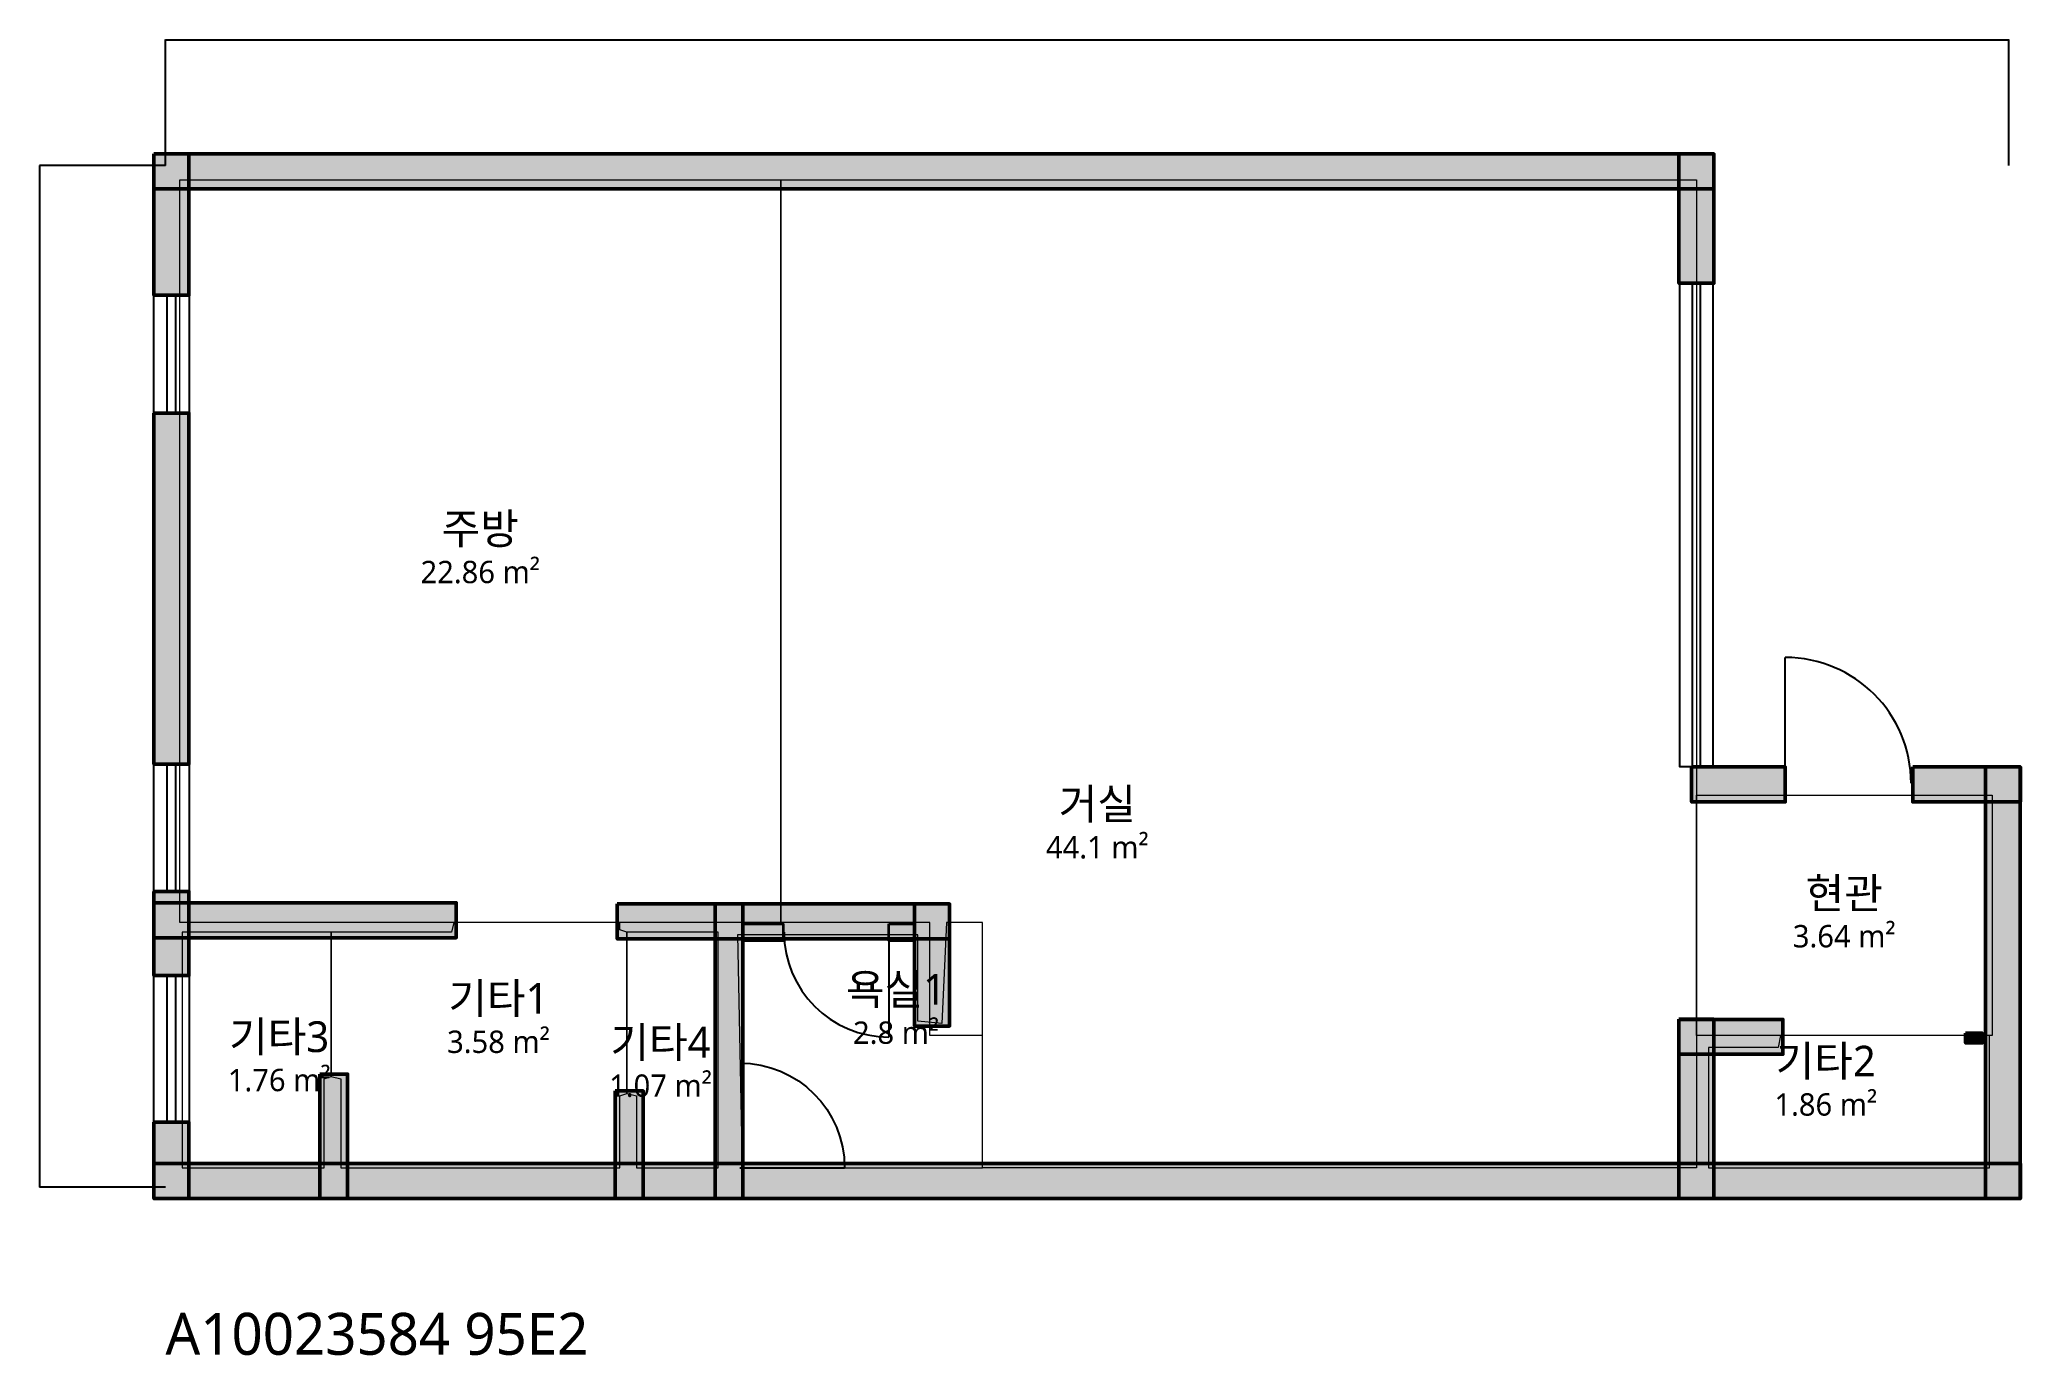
# Model space of a CAD drawing. Header units: millimetres. Extents: x -900 to 13276, y -1204 to 8211.
import ezdxf

# ---------------------------------------------------------------- set-up
doc = ezdxf.new("R2010")
doc.units = ezdxf.units.MM
for name, color, linetype, lineweight in [('A-ANNO-DIMS', 3, 'Continuous', 13), ('A-AREA', 9, 'Continuous', 13), ('A-AREA-IDEN', 7, 'Continuous', 18), ('A-DOOR', 4, 'Continuous', 25), ('A-GLAZ', 5, 'Continuous', 25), ('A-WALL-EXTR', 7, 'Continuous', 50), ('A-WALL-PATT', 8, 'Continuous', 9), ('A-WALL-PRTN', 8, 'Continuous', 35), ('A-WALL-STRC', 7, 'Continuous', 50)]:
    doc.layers.add(name, color=color, linetype=linetype, lineweight=lineweight)
doc.styles.add('OpenSansCondensed-Light', font='OpenSansCondensed-Light.ttf')
doc.styles.get("Standard").update_dxf_attribs({"font": 'malgun.ttf'})
doc.dimstyles.new('EZDXF', dxfattribs={"dimtxt": 0.25, "dimasz": 0.175, "dimexe": 0.375, "dimexo": 0.125, "dimgap": 0.1, "dimtad": 1, "dimlfac": 100, "dimzin": 12, "dimdsep": 46, "dimtxsty": 'OpenSansCondensed-Light', "dimblk": 'ARCHTICK', "dimcen": 2.5, "dimazin": 3, "dimtfac": 0.5, "dimtmove": 2, "dimatfit": 3})

# ---------------------------------------------------------------- blocks, each defined once
blk = doc.blocks.new('JJ-DOOR-SWING')
blk.add_line((0, 0), (0, 1000))
blk.add_arc((0, 0), 1000, 0, 90)
blk = doc.blocks.new('JJ-WIN-DOUBLE')
for p, q in [((0, 120), (1000, 120)), ((0, -120), (1000, -120))]:
    blk.add_line(p, q)
blk.add_lwpolyline([(0, -500), (1000, -500), (1000, 500), (0, 500)], close=True)
blk = doc.blocks.new('_ARCHTICK')
at = {"color": 0, "linetype": 'BYBLOCK', "const_width": 0.15}
blk.add_lwpolyline([(-0.5, -0.5), (0.5, 0.5)], dxfattribs=at)

msp = doc.modelspace()

# ---------------------------------------------------------------- hatches: boundary and pattern name
at = {"layer": 'A-WALL-PATT'}
h = msp.add_hatch(color=8, dxfattribs=at)
h.dxf.hatch_style = 1
h.paths.add_polyline_path([(-82.6, 7392.6), (11082.9, 7392.6), (11082.9, 7142.6), (-82.6, 7142.6)])
h = msp.add_hatch(color=8, dxfattribs=at)
h.dxf.hatch_style = 1
h.paths.add_polyline_path([(-82, 7393.2), (168, 7393.2), (168, 6381.7), (-82, 6381.7)])
h = msp.add_hatch(color=8, dxfattribs=at)
h.dxf.hatch_style = 1
h.paths.add_polyline_path([(10832.3, 7393.2), (11082.3, 7393.2), (11082.3, 6467.7), (10832.3, 6467.7)])
h = msp.add_hatch(color=8, dxfattribs=at)
h.dxf.hatch_style = 1
h.paths.add_polyline_path([(-82, 5538.8), (168, 5538.8), (168, 3027.4), (-82, 3027.4)])
h = msp.add_hatch(color=8, dxfattribs=at)
h.dxf.hatch_style = 1
h.paths.add_polyline_path([(10922.9, 3006.2), (11593.7, 3006.2), (11593.7, 2756.2), (10922.9, 2756.2)])
h = msp.add_hatch(color=8, dxfattribs=at)
h.dxf.hatch_style = 1
h.paths.add_polyline_path([(12505.4, 3006.2), (13276, 3006.2), (13276, 2756.2), (12505.4, 2756.2)])
h = msp.add_hatch(color=8, dxfattribs=at)
h.dxf.hatch_style = 1
h.paths.add_polyline_path([(13025.5, 3006.8), (13275.5, 3006.8), (13275.5, -82.6), (13025.5, -82.6)])
h = msp.add_hatch(color=8, dxfattribs=at)
h.dxf.hatch_style = 1
h.paths.add_polyline_path([(-82.6, 2034.4), (2081.4, 2034.4), (2081.4, 1784.4), (-82.6, 1784.4)])
h = msp.add_hatch(color=8, dxfattribs=at)
h.dxf.hatch_style = 1
h.paths.add_polyline_path([(-82, 2115.8), (168, 2115.8), (168, 1513.7), (-82, 1513.7)])
h = msp.add_hatch(color=8, dxfattribs=at)
h.dxf.hatch_style = 1
h.paths.add_polyline_path([(-82, 2115.8), (168, 2115.8), (168, 2034.9), (-82, 2034.9)])
h = msp.add_hatch(color=8, dxfattribs=at)
h.dxf.hatch_style = 1
h.paths.add_polyline_path([(3233.9, 2025.8), (5612.8, 2025.8), (5612.8, 1775.8), (3233.9, 1775.8)])
h = msp.add_hatch(color=8, dxfattribs=at)
h.dxf.hatch_style = 1
h.paths.add_polyline_path([(3933.7, 2026.3), (4133.7, 2026.3), (4133.7, -82.6), (3933.7, -82.6)])
h = msp.add_hatch(color=8, dxfattribs=at)
h.dxf.hatch_style = 1
h.paths.add_polyline_path([(5362.2, 2026.3), (5612.2, 2026.3), (5612.2, 1152.5), (5362.2, 1152.5)])
h = msp.add_hatch(color=8, dxfattribs=at)
h.dxf.hatch_style = 1
h.paths.add_polyline_path([(4133.5, 1883.3), (4420.8, 1883.3), (4420.8, 1763.3), (4133.5, 1763.3)])
h = msp.add_hatch(color=8, dxfattribs=at)
h.dxf.hatch_style = 1
h.paths.add_polyline_path([(5177.6, 1883.3), (5361.7, 1883.3), (5361.7, 1763.3), (5177.6, 1763.3)])
h = msp.add_hatch(color=8, dxfattribs=at)
h.dxf.hatch_style = 1
h.paths.add_polyline_path([(-82, 1783.8), (168, 1783.8), (168, 1513.7), (-82, 1513.7)])
h = msp.add_hatch(color=8, dxfattribs=at)
h.dxf.hatch_style = 1
h.paths.add_polyline_path([(10831.7, 1200.1), (11576.5, 1200.1), (11576.5, 950.1), (10831.7, 950.1)])
h = msp.add_hatch(color=8, dxfattribs=at)
h.dxf.hatch_style = 1
h.paths.add_polyline_path([(10832.3, 1200.7), (11082.3, 1200.7), (11082.3, -82.6), (10832.3, -82.6)])
h = msp.add_hatch(color=8, dxfattribs=at)
h.dxf.hatch_style = 1
h.paths.add_polyline_path([(12883.8, 1100.9), (12883.8, 1032.1), (13004.2, 1032.1), (13004.2, 1100.9)])
h = msp.add_hatch(color=8, dxfattribs=at)
h.dxf.hatch_style = 1
h.paths.add_polyline_path([(1104.1, 808.5), (1304.1, 808.5), (1304.1, -82.6), (1104.1, -82.6)])
h = msp.add_hatch(color=8, dxfattribs=at)
h.dxf.hatch_style = 1
h.paths.add_polyline_path([(3219.9, 688.1), (3419.9, 688.1), (3419.9, -82.6), (3219.9, -82.6)])
h = msp.add_hatch(color=8, dxfattribs=at)
h.dxf.hatch_style = 1
h.paths.add_polyline_path([(-82, 464.4), (168, 464.4), (168, -82.6), (-82, -82.6)])
h = msp.add_hatch(color=8, dxfattribs=at)
h.dxf.hatch_style = 1
h.paths.add_polyline_path([(-82, 464.4), (168, 464.4), (168, 168.6), (-82, 168.6)])
h = msp.add_hatch(color=8, dxfattribs=at)
h.dxf.hatch_style = 1
h.paths.add_polyline_path([(-82.6, 168), (13276, 168), (13276, -82), (-82.6, -82)])

# ---------------------------------------------------------------- linework, layer by layer
at = {"layer": 'A-AREA'}
for points in [[(103.2, 1892.2), (103.2, 7207.4), (4403.6, 7207.4), (4403.6, 1892.2)], [(5848.5, 137.6), (5848.5, 1083.7), (5470, 1083.7), (5470, 1892.2), (4403.6, 1892.2), (4403.6, 7207.4), (10957.3, 7207.4), (10957.3, 137.6)], [(13073.1, 1083.7), (10957.3, 1083.7), (10957.3, 2803.8), (13073.1, 2803.8)], [(1186.9, 1823.3), (1186.9, 791.3), (1255.7, 774.1), (1255.7, 137.6), (3251.1, 137.6), (3251.1, 653.7), (3302.7, 670.9), (3302.7, 1823.3), (3251.1, 1840.5), (3251.1, 1892.2), (2064.2, 1892.2), (2047, 1823.3)], [(5848.5, 1892.2), (5590.5, 1892.2), (5556, 1169.7), (5384, 1186.9), (5384, 1806.1), (4093.9, 1806.1), (4128.3, 137.6), (5848.5, 137.6)], [(120.4, 1823.3), (120.4, 137.6), (1135.3, 137.6), (1135.3, 774.1), (1186.9, 791.3), (1186.9, 1823.3)], [(3302.7, 1823.3), (3302.7, 670.9), (3371.5, 653.7), (3371.5, 137.6), (3956.3, 137.6), (3956.3, 1823.3)], [(11043.3, 997.7), (11043.3, 137.6), (13055.9, 137.6), (13055.9, 1083.7), (11559.3, 1083.7), (11542.1, 997.7)]]:
    msp.add_lwpolyline(points, close=True, dxfattribs=at)
at = {"layer": 'A-WALL-EXTR'}
for points in [[(-82.6, 7392.6), (11082.9, 7392.6), (11082.9, 7142.6), (-82.6, 7142.6)], [(-82, 7393.2), (168, 7393.2), (168, 6381.7), (-82, 6381.7)], [(10832.3, 7393.2), (11082.3, 7393.2), (11082.3, 6467.7), (10832.3, 6467.7)], [(-82, 5538.8), (168, 5538.8), (168, 3027.4), (-82, 3027.4)], [(10922.9, 3006.2), (11593.7, 3006.2), (11593.7, 2756.2), (10922.9, 2756.2)], [(12505.4, 3006.2), (13276, 3006.2), (13276, 2756.2), (12505.4, 2756.2)], [(13025.5, 3006.8), (13275.5, 3006.8), (13275.5, -82.6), (13025.5, -82.6)], [(-82.6, 2034.4), (2081.4, 2034.4), (2081.4, 1784.4), (-82.6, 1784.4)], [(-82, 2115.8), (168, 2115.8), (168, 1513.7), (-82, 1513.7)], [(-82, 2115.8), (168, 2115.8), (168, 2034.9), (-82, 2034.9)], [(3233.9, 2025.8), (5612.8, 2025.8), (5612.8, 1775.8), (3233.9, 1775.8)], [(5362.2, 2026.3), (5612.2, 2026.3), (5612.2, 1152.5), (5362.2, 1152.5)], [(-82, 1783.8), (168, 1783.8), (168, 1513.7), (-82, 1513.7)], [(10831.7, 1200.1), (11576.5, 1200.1), (11576.5, 950.1), (10831.7, 950.1)], [(10832.3, 1200.7), (11082.3, 1200.7), (11082.3, -82.6), (10832.3, -82.6)], [(12883.8, 1100.9), (12883.8, 1032.1), (13004.2, 1032.1), (13004.2, 1100.9)], [(-82, 464.4), (168, 464.4), (168, -82.6), (-82, -82.6)], [(-82, 464.4), (168, 464.4), (168, 168.6), (-82, 168.6)], [(-82.6, 168), (13276, 168), (13276, -82), (-82.6, -82)]]:
    msp.add_lwpolyline(points, close=True, dxfattribs=at)
at = {"layer": 'A-WALL-PRTN'}
for points in [[(4133.5, 1883.3), (4420.8, 1883.3), (4420.8, 1763.3), (4133.5, 1763.3)], [(5177.6, 1883.3), (5361.7, 1883.3), (5361.7, 1763.3), (5177.6, 1763.3)]]:
    msp.add_lwpolyline(points, close=True, dxfattribs=at)
at = {"layer": 'A-WALL-STRC'}
for points in [[(3933.7, 2026.3), (4133.7, 2026.3), (4133.7, -82.6), (3933.7, -82.6)], [(1104.1, 808.5), (1304.1, 808.5), (1304.1, -82.6), (1104.1, -82.6)], [(3219.9, 688.1), (3419.9, 688.1), (3419.9, -82.6), (3219.9, -82.6)]]:
    msp.add_lwpolyline(points, close=True, dxfattribs=at)

# ---------------------------------------------------------------- block references
at = {"layer": 'A-DOOR', "xscale": 0.9, "yscale": 0.9}
msp.add_blockref('JJ-DOOR-SWING', (11593.7, 2889.8), dxfattribs=at)
at = {"layer": 'A-DOOR', "xscale": 0.75}
for p, yscale, rotation in [((5177.6, 1823.3), 0.75, 180), ((4111.1, 137.6), -0.75, 90)]:
    msp.add_blockref('JJ-DOOR-SWING', p, dxfattribs=dict(at, yscale=yscale, rotation=rotation))
at = {"layer": 'A-GLAZ', "rotation": 90}
for p, xscale, yscale in [((43, 5538.8), 0.8428999999999996, 0.2580208003153276), ((10957.3, 3010.2), 3.4575, 0.24081941362763912), ((43, 2115.8), 0.9115999999999999, 0.2580208003153276), ((43, 464.4), 1.0493000000000001, 0.2580208003153276)]:
    msp.add_blockref('JJ-WIN-DOUBLE', p, dxfattribs=dict(at, xscale=xscale, yscale=yscale))

# ---------------------------------------------------------------- texts
at = {"layer": 'A-AREA-IDEN'}
for s, insert, char_height, attachment_point in [('주방', (2253.4, 4699.8), 220, 5), ('22.86 m²', (2253.4, 4399.8), 160, 5), ('거실', (6669.85, 2730.225), 220, 5), ('44.1 m²', (6669.85, 2430.225), 160, 5), ('현관', (12015.2, 2093.75), 220, 5), ('3.64 m²', (12015.2, 1793.75), 160, 5), ('기타1', (2383.85, 1338.33333), 220, 5), ('욕실1', (5229.2125, 1403.55), 220, 5), ('기타3', (814.2, 1064.53333), 220, 5), ('3.58 m²', (2383.85, 1038.33333), 160, 5), ('기타4', (3543.5, 1024.4), 220, 5), ('2.8 m²', (5229.2125, 1103.55), 160, 5), ('기타2', (11883.3, 889.66667), 220, 5), ('1.76 m²', (814.2, 764.53333), 160, 5), ('1.07 m²', (3543.5, 724.4), 160, 5), ('1.86 m²', (11883.3, 589.66667), 160, 5), ('A10023584 95E2', (0, -900), 300, 1)]:
    msp.add_mtext(s, dxfattribs=dict(at, insert=insert, char_height=char_height, attachment_point=attachment_point))

# ---------------------------------------------------------------- dimensions: what is measured, and where the dimension line sits
at = {"layer": 'A-ANNO-DIMS'}
msp.add_linear_dim(base=(0, 8210.58934), p1=(0, 7310.58934), p2=(13193.46359, 7310.58934), dimstyle='EZDXF', dxfattribs=at).render()
msp.add_linear_dim(base=(-900, 0), p1=(0, 0), p2=(0, 7310.58934), angle=90, dimstyle='EZDXF', dxfattribs=at).render()

doc.saveas('drawing.dxf')
